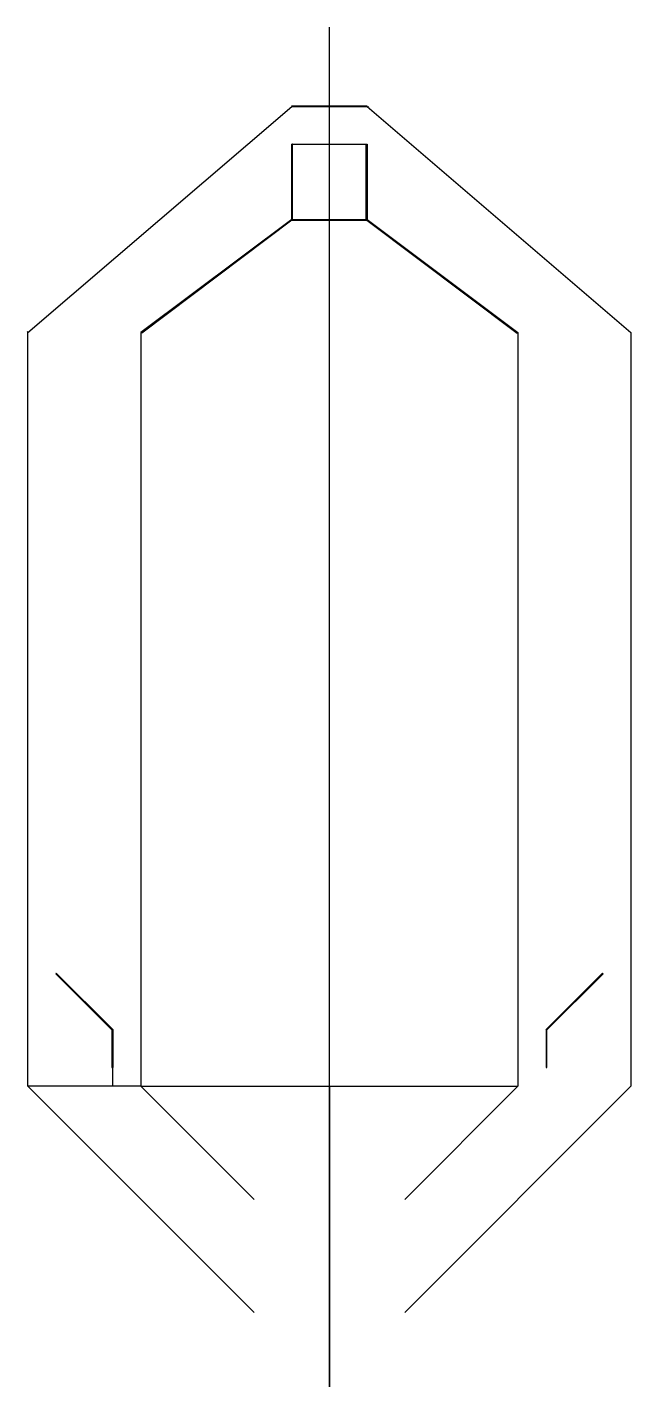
# Model space of a CAD drawing. Header units: millimetres. Extents: x -702 to 900, y -3397 to 210.
import ezdxf

# ---------------------------------------------------------------- set-up
doc = ezdxf.new("R2010")
doc.units = ezdxf.units.MM
doc.layers.get('0').update_dxf_attribs({"linetype": 'CONTINUOUS'})

msp = doc.modelspace()

# ---------------------------------------------------------------- linework, layer by layer
for p, q in [((100, -3397.4), (100, 210.5)), ((-700, -600), (0, 0)), ((-0.7, 2), (200.7, 2)), ((0, 0), (200, 0)), ((200, 0), (900, -600)), ((203.1, 0), (203.4, -0.3)), ((0, -300), (0, -100)), ((0, -100), (200, -100)), ((200, -100), (200, -300)), ((0, -300), (-400, -600)), ((0.7, -302), (-398, -601)), ((0, -300), (200, -300)), ((0.7, -302), (199.3, -302)), ((199.3, -302), (598, -601)), ((200, -300), (600, -600)), ((-702, -599.1), (-700, -597.4)), ((-700, -2600), (-700, -600)), ((-400, -600), (-400, -2600)), ((600, -600), (600, -2600)), ((900, -600), (900, -2600)), ((-475, -2449.2), (-625, -2300)), ((-475, -2449.2), (-475, -2550)), ((-475, -2600), (-475, -2550)), ((-100, -3200), (-700, -2600)), ((-400, -2600), (-700, -2600)), ((-400, -2600), (-625, -2600)), ((-400, -2600), (-475, -2600)), ((-100, -2900), (-400, -2600)), ((-400, -2600), (600, -2600)), ((100, -2600), (100, -3397.4)), ((300, -2900), (600, -2600)), ((300, -3200), (900, -2600))]:
    msp.add_line(p, q)
for points in [[(0, -300), (2, -300), (2, -100), (0, -100)], [(200, -300), (198, -300), (198, -100), (200, -100)], [(-475, -2550), (-475, -2450), (-625, -2300), (-626.4, -2301.4), (-476.4, -2450.6), (-475, -2449.2), (-477, -2449.2), (-477, -2550)], [(825, -2300), (826.4, -2301.4), (676.4, -2450.6), (675, -2449.2)], [(677, -2449.2), (675, -2449.2), (675, -2550), (677, -2550)]]:
    msp.add_lwpolyline(points, close=True)

doc.saveas('drawing.dxf')
